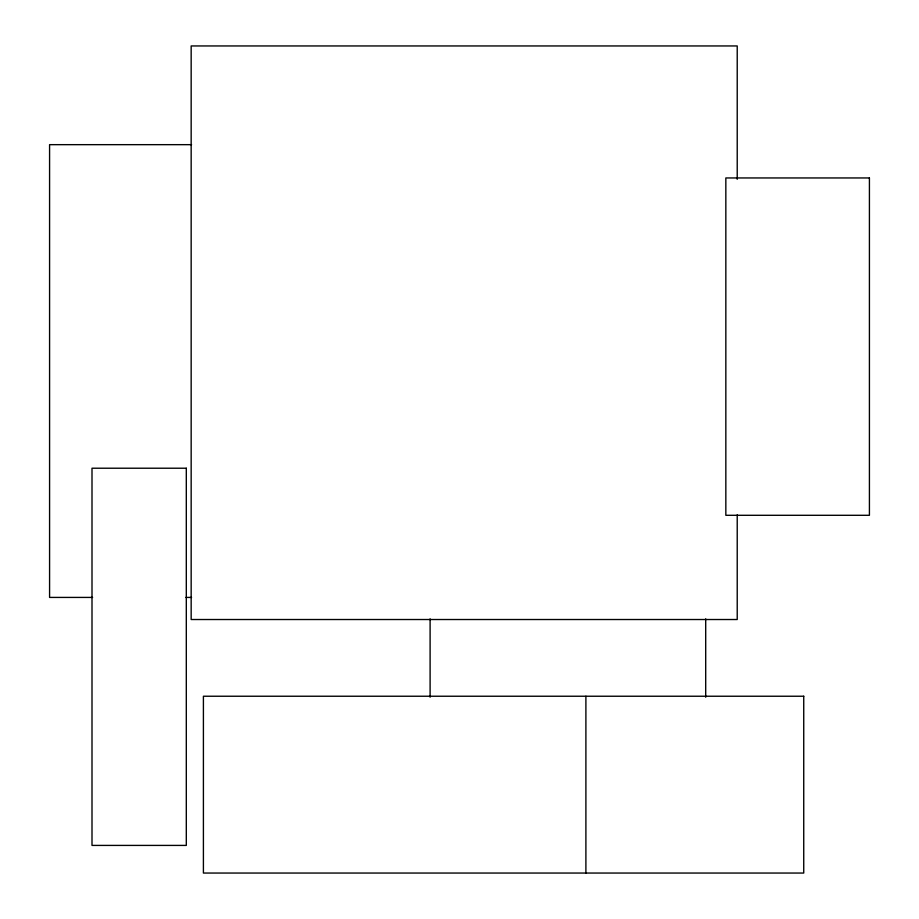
<?xml version="1.0" encoding="UTF-8"?>
<svg xmlns="http://www.w3.org/2000/svg" width="919" height="919" viewBox="0 0 919 919"><rect width="100%" height="100%" fill="white"/><g stroke="black" fill="none" stroke-linecap="round" stroke-linejoin="round"><path stroke-width="1.38" d="M191.554 144.662L49.58 144.662L49.58 597.419L92.601 597.419M185.81 597.419L191.554 597.419M737.222 179.308L737.222 45.95L191.163 45.95L191.163 619.521L737.222 619.521L737.222 514.847M705.7 618.832L705.7 697.222M585.897 696.234L585.897 873.05M430.103 618.832L430.103 697.222M869.42 177.953L725.838 177.953L725.838 515.295L869.42 515.295L869.42 177.953M186.304 468.219L92.003 468.219L92.003 845.411L186.304 845.411L186.304 468.219M803.734 696.234L203.409 696.234L203.409 873.05L803.734 873.05L803.734 696.234"/></g></svg>
